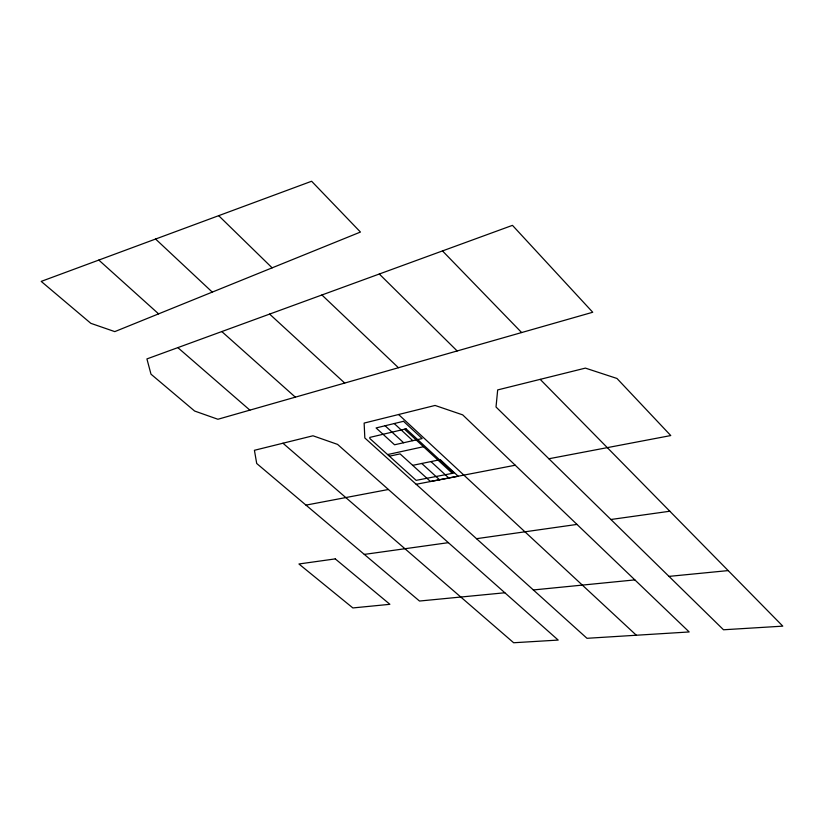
<?xml version="1.0" encoding="UTF-8"?>
<svg xmlns="http://www.w3.org/2000/svg" width="824" height="824" viewBox="0 0 824 824"><rect width="100%" height="100%" fill="white"/><g stroke="black" fill="none" stroke-linecap="round" stroke-linejoin="round"><path stroke-width="1.24" d="M98.808 260.075L311.616 181.249L360.449 232.049L114.783 331.619L90.825 323.327L41.2 281.396L98.808 260.075L158.599 313.872M177.84 347.625L512.466 225.354L592.734 312.255L217.907 419.262L194.618 411.032L150.988 374.168L146.919 358.924L177.84 347.625L249.888 410.136M282.962 443.219L513.651 642.751L558.188 640.073L337.572 444.394L312.976 435.783L254.42 450.295L256.707 463.49L419.498 601.036L504.844 592.765M387.61 454.57L423.495 446.711M389.412 456.197L400.083 453.88L430.427 481.474L458.154 476.19L440.274 459.658L412.69 465.344M416.182 484.285L515.237 465.23M548.877 458.762L670.767 435.556L616.97 378.463L585.39 368.112L497.675 389.927L496.017 407.005L723.513 629.773L782.8 626.147L540.194 379.37M305.972 505.122L388.413 489.487M476.509 538.69L576.985 524.414M610.903 519.501L669.84 511.23M364.311 554.408L448.359 542.666M634.861 579.89L533.355 589.953L364.826 437.966L364.136 423.083L435.062 405.449L462.697 414.874L689.183 631.957L586.987 638.301L533.355 589.953M669.006 576.378L728.169 570.599M221.79 331.547L295.363 397.178M385.096 425.761L403.626 442.746M421.754 463.469L439.542 479.743M430.952 461.574L448.781 477.972M269.623 314.088L344.71 383.057M394.233 423.546L412.814 440.675M404.543 429.211L452.335 473.347M398.6 414.513L636.344 635.242M155.582 239.032L212.283 292.108M321.916 294.982L398.425 367.71M218.69 215.682L272.136 267.841M379.308 274.021L457.155 350.952M442.488 250.918L521.633 332.546M403.513 421.301L376.084 427.944L394.562 444.785L422.135 438.574L403.513 421.301M406.057 428.851L369.811 437.41L369.852 438.523L416.161 480.361L453.87 473.058L406.057 428.851M335.265 558.888L298.927 563.987L352.868 607.937L389.906 604.311L335.265 558.888"/></g></svg>
